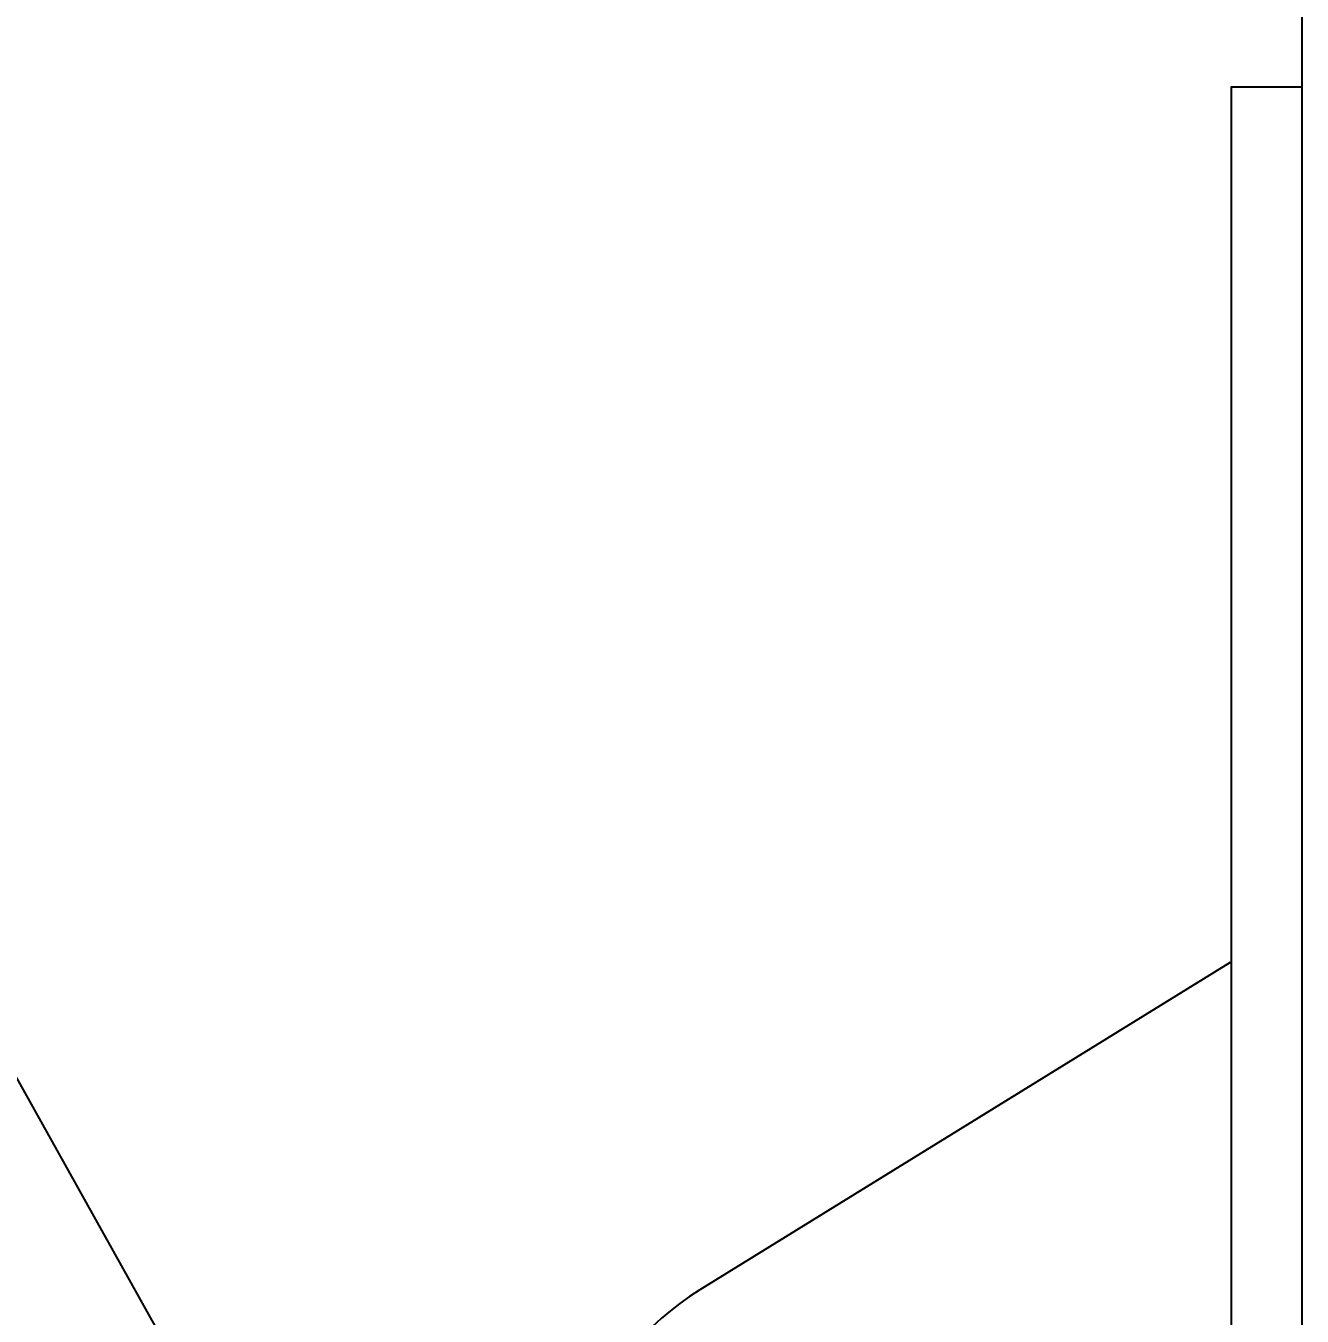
# Model space of a CAD drawing. Header units: millimetres. Extents: x -79526 to 153901, y -45620 to 21119.
# Drawn here: x 70583.9 to 70925.6, y -38776.8 to -38431.3 of the extents above; entities that cross this region are included whole.
import ezdxf
from ezdxf import colors
from ezdxf.entities.mleader import LeaderData, LeaderLine
from ezdxf.math import Vec2, Vec3

# ---------------------------------------------------------------- set-up
doc = ezdxf.new("R2010")
doc.units = ezdxf.units.MM
doc.header["$MEASUREMENT"] = 0
for name, color, linetype in [('notation', 6, 'Continuous'), ('Plot', 254, 'Continuous'), ('SolidLine', 7, 'Continuous')]:
    doc.layers.add(name, color=color, linetype=linetype)
doc.styles.get("Standard").update_dxf_attribs({"font": 'arial.ttf'})

# ---------------------------------------------------------------- blocks, each defined once
blk = doc.blocks.new('*U161')
at = {"layer": 'Plot', "lineweight": -2, "ltscale": 0.2}
blk.add_line((-711.2, -1099.85), (-711.2, 509.85), dxfattribs=at)
blk = doc.blocks.new('*U160')
at = {"color": 0, "linetype": 'ByBlock', "lineweight": -2, "transparency": 16777216}
blk.add_blockref('*U161', (0, 0), dxfattribs=at)

msp = doc.modelspace()

# ---------------------------------------------------------------- linework, layer by layer
at = {"layer": 'Plot', "lineweight": -2}
msp.add_line((70925.62, -39089.33), (70925.62, -37679.63), dxfattribs=at)
at = {"layer": 'Plot'}
msp.add_line((70906.31, -38682.11), (70764.36, -38769.77), dxfattribs=at)
msp.add_arc((70804.4, -38834.6), 76.2, 121.6966, 272.8107, dxfattribs=at)
at = {"layer": 'SolidLine', "lineweight": -2}
msp.add_lwpolyline([(70906.62, -39133.3), (70925.62, -39133.3), (70925.62, -38447.7), (70906.62, -38447.7)], close=True, dxfattribs=at)

# ---------------------------------------------------------------- block references
msp.add_blockref('*U160', (71636.82, -37989.48))

# ---------------------------------------------------------------- leaders
at = {"layer": 'notation'}
ml = msp.add_multileader_mtext('Standard', dxfattribs=at)
ml.set_content('\\pxsm1,ql;{\\L\\OD-B-A4-damp-NE\\H0.8x;\\l\\o\\PSensor: SP_1_200                 \\PRange:+100,-100}', color=256)
ml.set_leader_properties()
ml.build(insert=Vec2(0, 0))
ml.multileader.update_dxf_attribs({"dogleg_length": 0.36, "arrow_head_size": 0.36})
ctx = ml.context
ctx.base_point, ctx.char_height, ctx.arrow_head_size, ctx.landing_gap_size, ctx.plane_origin = Vec3(68660.32, -37334.99), 100, 0.36, 0.18, Vec3(69130.02, -39056.54)
notes = []
notes.append((ctx, [(1, (1, 1, 0), (69811.99, -37334.99), (-1, 0), 75.05, [(0, [(70763.21, -39038.33)], 0, [])])]))
ctx.mtext.insert, ctx.mtext.width, ctx.mtext.defined_height, ctx.mtext.flow_direction = Vec3(68660.5, -37273.23), 943.9359, 543.11, 5
ml = msp.add_multileader_mtext('Standard', dxfattribs=at)
ml.set_content('{\\L\\OLC-B-A4-damp-NE\\H0.8x;\\l\\o\\P\\psm1;Sensor: LC_pin                  \\PRange:}', color=256)
ml.set_leader_properties()
ml.build(insert=Vec2(0, 0))
ml.multileader.update_dxf_attribs({"dogleg_length": 0.36, "arrow_head_size": 0.36})
ctx = ml.context
ctx.base_point, ctx.char_height, ctx.arrow_head_size, ctx.landing_gap_size, ctx.plane_origin = Vec3(69170.24, -38532.14), 100, 0.36, 0.18, Vec3(69727.05, -39193.12)
notes.append((ctx, [(1, (1, 1, 0), (70400.15, -38532.14), (-1, 0), 75.05, [(0, [(70804.12, -39220.49)], 0, [])])]))
ctx.mtext.insert, ctx.mtext.width, ctx.mtext.defined_height, ctx.mtext.flow_direction = Vec3(69170.42, -38470.38), 945.5397, 543.11, 5
for ctx, leaders in notes:
    for number, flags, end, landing, length, lines in leaders:
        leader = LeaderData()
        leader.index, (leader.has_last_leader_line, leader.has_dogleg_vector, leader.attachment_direction) = number, flags
        leader.last_leader_point, leader.dogleg_vector, leader.dogleg_length = Vec3(end), Vec3(landing), length
        for number, points, colour, breaks in lines:
            line = LeaderLine()
            line.index, line.vertices, line.color, line.breaks = number, Vec3.list(points), colors.encode_raw_color(colour), breaks
            leader.lines.append(line)
        ctx.leaders.append(leader)

doc.saveas('drawing.dxf')
